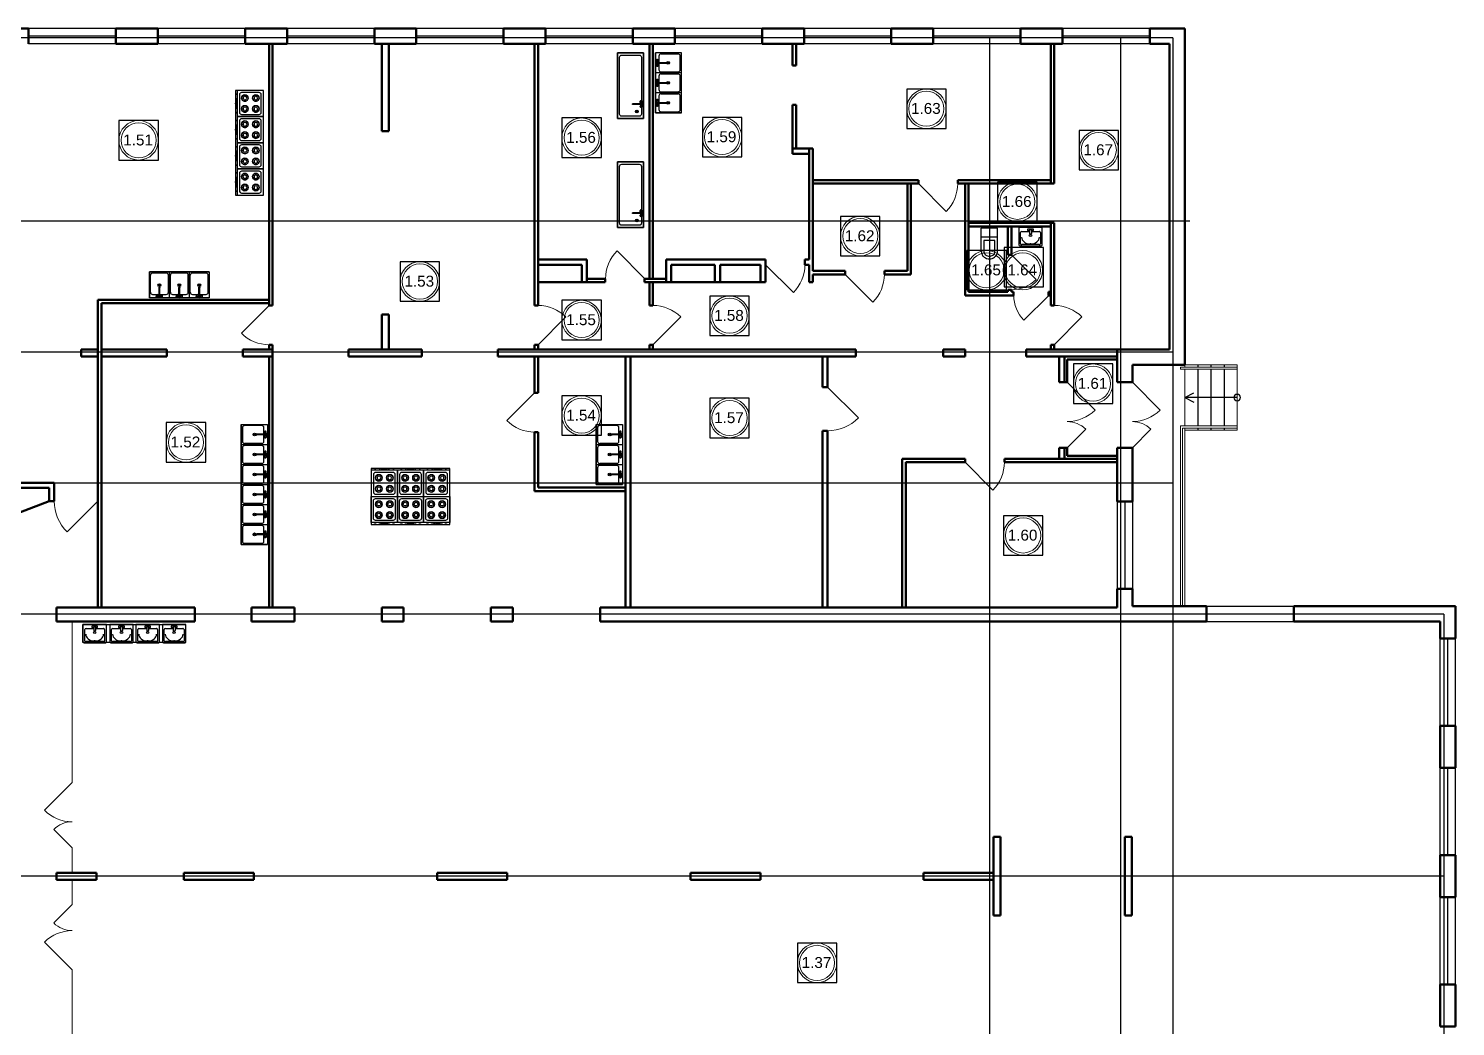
# Model space of a CAD drawing. Header units: metres. Extents: x 0 to 126, y 0 to 58.
# Drawn here: x 64.43 to 97.11, y 31.36 to 54.21 of the extents above; entities that cross this region are included whole.
import ezdxf
from ezdxf.enums import TextEntityAlignment as Align

# ---------------------------------------------------------------- set-up
doc = ezdxf.new("R2010")
doc.units = ezdxf.units.M
doc.linetypes.add('ACAD_ISO04W100', pattern=[30, 24, -3, 0, -3])
for name, color, linetype in [('SANTEH', 7, 'Continuous'), ('YOLO_TABLE', 1, 'Continuous'), ('Окна', 127, 'Continuous'), ('Оси', 30, 'Continuous'), ('размеры оси', 163, 'Continuous'), ('Сантехника', 7, 'Continuous')]:
    doc.layers.add(name, color=color, linetype=linetype)
doc.layers.add('Двери', color=250, linetype='Continuous', lineweight=5)
doc.layers.add('Стены', color=7, linetype='Continuous', lineweight=50)
doc.styles.add('Style-Arial', font='arial.ttf')

# ---------------------------------------------------------------- blocks, each defined once
blk = doc.blocks.new('Rac7')
at = {"color": 0}
for p, q in [((-39501, -24232), (-39501, -23830)), ((-39474, -23808), (-38988, -23808)), ((-39032, -23838), (-39430, -23838)), ((-39221, -23855), (-39241, -23855)), ((-38961, -23830), (-38961, -24232)), ((-39457, -23859), (-39457, -24115)), ((-39430, -24136), (-39253, -24136)), ((-39297, -24164), (-39253, -24164)), ((-39297, -24194), (-39297, -24164)), ((-39253, -24186), (-39253, -24094)), ((-39209, -24186), (-39209, -24094)), ((-39209, -24136), (-39032, -24136)), ((-39209, -24164), (-39165, -24164)), ((-39165, -24164), (-39165, -24194)), ((-39005, -24115), (-39005, -23859)), ((-39005, -23859), (-39005, -23859)), ((-38961, -24232), (-39501, -24232)), ((-39165, -24194), (-39297, -24194)), ((-39253, -24186), (-39209, -24186))]:
    blk.add_line(p, q, dxfattribs=at)
at = {"color": 0, "extrusion": (0, 0, -1)}
for centre, major_axis, start_param, end_param in [((-39474, -23830), (-27, 0), 0, 1.570796), ((-39430, -23859), (-27, 0), 0, 1.570796), ((-39241, -24007), (-194, 0), 0, 1.570796), ((-39221, -24007), (-194, 0), 1.570796, 3.141593), ((-39032, -23859), (-27, 0), 1.570796, 3.141593), ((-38988, -23830), (-27, 0), 1.570796, 3.141593), ((-39430, -24115), (-27, 0), -1.570796, 0), ((-39231, -24104), (-25.3, 0), 0.552816, 2.588777), ((-39032, -24115), (-27, 0), -3.141593, -1.570796)]:
    blk.add_ellipse(centre, major_axis=major_axis, ratio=0.785714, start_param=start_param, end_param=end_param, dxfattribs=at)
blk.add_ellipse((-39231, -24048), major_axis=(-27.9, 0), ratio=0.785714, dxfattribs=at)
blk = doc.blocks.new('WC With Cistern_103')
at = {"layer": 'SANTEH', "linetype": 'Continuous'}
for p, q in [((0, 170), (0, 700)), ((370, 700), (0, 700)), ((370, 170), (370, 700)), ((370, 500), (0, 500)), ((60, 425), (60, 170)), ((310, 425), (60, 425)), ((310, 170), (310, 425))]:
    blk.add_line(p, q, dxfattribs=at)
for points in [[(0, 170), (1, 151), (4, 133), (10, 115), (17, 97), (27, 81), (38, 66), (51, 52), (65, 40)], [(60, 170), (61, 158), (63, 146), (66, 135), (71, 124), (77, 114), (84, 104), (92, 96), (101, 88)], [(65, 40), (92, 23), (122, 10), (153, 3), (185, 0), (217, 3), (248, 10), (278, 23), (305, 40)], [(101, 88), (120, 76), (141, 67), (163, 62), (185, 60), (207, 62), (229, 67), (250, 76), (269, 88)], [(269, 88), (278, 96), (286, 104), (293, 114), (299, 124), (304, 135), (307, 146), (309, 158), (310, 170)], [(305, 40), (319, 52), (332, 66), (343, 81), (353, 97), (360, 115), (366, 133), (369, 151), (370, 170)]]:
    blk.add_lwpolyline(points, dxfattribs=at)
blk = doc.blocks.new('*U20')
at = {"layer": 'размеры оси', "color": 7}
for p, q in [((228, 300), (-229, 300)), ((-229, 300), (-229, -300)), ((-206, -170), (-206, 220)), ((156, 270), (-156, 270)), ((0, -39), (0, 24)), ((206, -170), (206, 220)), ((228, 300), (228, -300)), ((228, -300), (-229, -300)), ((-156, -220), (-8, -220)), ((-74, -251), (-75, -257)), ((-75, -257), (-74, -261)), ((-73, -245), (-74, -251)), ((-74, -261), (-74, -264)), ((-74, -264), (-72, -266)), ((-71, -270), (-74, -264)), ((-71, -239), (-73, -245)), ((-72, -266), (-70, -265)), ((-69, -234), (-71, -239)), ((-71, -270), (-69, -272)), ((-70, -265), (-67, -263)), ((-66, -230), (-69, -234)), ((-69, -272), (-66, -271)), ((-29, -272), (-69, -272)), ((-67, -263), (-65, -259)), ((-64, -228), (-66, -230)), ((-66, -271), (-63, -268)), ((-65, -259), (-63, -254)), ((-58, -224), (-64, -228)), ((-62, -227), (-64, -228)), ((-63, -254), (-61, -248)), ((-63, -268), (-60, -264)), ((-60, -229), (-62, -227)), ((-61, -248), (-60, -242)), ((-59, -232), (-60, -229)), ((-60, -242), (-59, -236)), ((-60, -264), (-57, -257)), ((-56, -224), (-58, -224)), ((-57, -257), (-55, -250)), ((-54, -225), (-56, -224)), ((-22, -243), (-56, -224)), ((-55, -250), (-53, -242)), ((-53, -229), (-54, -225)), ((-52, -235), (-53, -229)), ((-53, -242), (-52, -235)), ((-29, -272), (-28, -272)), ((-28, -272), (-26, -270)), ((-27, -271), (-26, -273)), ((-26, -270), (-24, -267)), ((-18, -272), (-26, -270)), ((-26, -273), (-22, -281)), ((-24, -267), (-22, -263)), ((23, -8), (-23, -8)), ((-20, -244), (-22, -243)), ((-22, -263), (-21, -259)), ((-22, -281), (-16, -287)), ((-21, -259), (-20, -254)), ((-16, -242), (-20, -246)), ((-20, -247), (-20, -244)), ((-12, -249), (-20, -247)), ((-20, -250), (-20, -247)), ((-20, -254), (-20, -250)), ((-8, -238), (-16, -242)), ((-16, -287), (-8, -291)), ((-12, -256), (-15, -265)), ((-15, -265), (-12, -273)), ((-8, -253), (-12, -256)), ((-12, -273), (-4, -279)), ((-10, -64), (-8, -59)), ((-8, -70), (-10, -64)), ((-8, -260), (-10, -265)), ((-10, -265), (-8, -270)), ((-8, -59), (-7, -54)), ((-8, -59), (-3, -55)), ((-8, -64), (-7, -60)), ((-8, -265), (-8, -64)), ((-8, -238), (-8, -238)), ((-8, -265), (-7, -270)), ((-8, -270), (-3, -274)), ((-8, -291), (0, -293)), ((-7, -54), (-2, -51)), ((-7, -60), (-2, -57)), ((-7, -270), (-2, -273)), ((-4, -279), (5, -279)), ((-3, -55), (4, -55)), ((-3, -274), (3, -274)), ((-2, -51), (3, -51)), ((-2, -57), (3, -57)), ((-2, -273), (3, -273)), ((0, -293), (9, -291)), ((3, -51), (7, -54)), ((3, -57), (7, -60)), ((3, -274), (8, -270)), ((3, -273), (7, -270)), ((4, -55), (9, -59)), ((5, -279), (12, -273)), ((9, -59), (7, -54)), ((7, -60), (9, -64)), ((7, -270), (9, -265)), ((8, -270), (10, -265)), ((9, -59), (11, -64)), ((9, -265), (9, -64)), ((11, -64), (9, -70)), ((9, -220), (156, -220)), ((17, -242), (9, -238)), ((9, -238), (9, -238)), ((12, -256), (9, -253)), ((10, -265), (9, -260)), ((9, -291), (17, -287)), ((15, -265), (12, -256)), ((12, -273), (15, -265)), ((13, -249), (20, -247)), ((21, -246), (17, -242)), ((17, -287), (23, -281)), ((19, -272), (26, -270)), ((21, -244), (20, -247)), ((20, -247), (20, -250)), ((20, -250), (21, -254)), ((22, -243), (21, -244)), ((21, -254), (22, -259)), ((22, -243), (56, -224)), ((22, -259), (23, -263)), ((23, -263), (25, -267)), ((23, -281), (27, -273)), ((25, -267), (27, -270)), ((27, -270), (28, -272)), ((27, -273), (27, -271)), ((28, -272), (30, -272)), ((30, -272), (69, -272)), ((54, -225), (53, -229)), ((53, -229), (53, -235)), ((53, -235), (54, -242)), ((56, -224), (54, -225)), ((54, -242), (55, -250)), ((55, -250), (58, -257)), ((59, -224), (56, -224)), ((58, -257), (61, -264)), ((59, -224), (64, -228)), ((60, -232), (59, -236)), ((59, -236), (60, -242)), ((61, -229), (60, -232)), ((60, -242), (61, -248)), ((62, -227), (61, -229)), ((61, -248), (63, -254)), ((61, -264), (64, -268)), ((64, -228), (62, -227)), ((63, -254), (66, -259)), ((67, -230), (64, -228)), ((64, -268), (67, -271)), ((66, -259), (68, -263)), ((69, -234), (67, -230)), ((67, -271), (69, -272)), ((68, -263), (70, -265)), ((71, -239), (69, -234)), ((69, -272), (71, -270)), ((70, -265), (73, -266)), ((73, -245), (71, -239)), ((71, -270), (74, -264)), ((75, -251), (73, -245)), ((73, -266), (74, -264)), ((74, -264), (75, -261)), ((75, -257), (75, -251)), ((75, -261), (75, -257))]:
    blk.add_line(p, q, dxfattribs=at)
for radius in [31.7, 22.6]:
    blk.add_circle((0, -8), radius, dxfattribs=at)
for centre, radius, start, end in [((-156, 220), 50, 90, 180), ((156, 220), 50, 360, 90), ((-156, -170), 50, 180, 270), ((-86, -234), 27.2, 355.1439, 4.8561), ((156, -170), 50, 270, 360)]:
    blk.add_arc(centre, radius, start, end, dxfattribs=at)
blk = doc.blocks.new('*U21')
at = {"layer": 'размеры оси', "color": 7}
for p, q in [((45, -419), (47, -415)), ((45, -425), (45, -419)), ((47, -429), (45, -425)), ((52, -413), (47, -415)), ((52, -430), (47, -429)), ((48, -419), (52, -413)), ((48, -425), (48, -419)), ((52, -430), (48, -425)), ((50, -419), (53, -415)), ((50, -425), (50, -419)), ((53, -429), (50, -425)), ((52, -413), (58, -411)), ((58, -432), (52, -430)), ((53, -415), (58, -413)), ((58, -430), (53, -429)), ((58, -411), (63, -413)), ((258, -413), (58, -413)), ((258, -430), (58, -430)), ((63, -430), (58, -432)), ((124, -590), (169, -590)), ((146, -558), (146, -622)), ((217, -363), (221, -358)), ((217, -363), (217, -366)), ((217, -366), (219, -368)), ((236, -400), (217, -366)), ((236, -444), (217, -478)), ((219, -476), (217, -478)), ((217, -478), (217, -481)), ((217, -481), (221, -486)), ((219, -368), (223, -369)), ((223, -475), (219, -476)), ((221, -358), (220, -360)), ((220, -360), (222, -362)), ((222, -482), (220, -484)), ((220, -484), (221, -486)), ((223, -356), (221, -358)), ((221, -486), (223, -488)), ((222, -362), (225, -363)), ((225, -481), (222, -482)), ((227, -353), (223, -356)), ((223, -369), (228, -369)), ((228, -475), (223, -475)), ((223, -488), (227, -491)), ((225, -363), (230, -363)), ((232, -351), (227, -353)), ((227, -491), (232, -493)), ((228, -369), (235, -369)), ((235, -475), (228, -475)), ((230, -363), (235, -362)), ((235, -482), (230, -481)), ((235, -405), (231, -413)), ((231, -413), (231, -413)), ((231, -430), (231, -431)), ((231, -431), (235, -438)), ((238, -349), (232, -351)), ((232, -493), (238, -495)), ((235, -362), (241, -361)), ((235, -369), (243, -367)), ((239, -402), (235, -405)), ((235, -438), (239, -442)), ((243, -477), (235, -475)), ((241, -483), (235, -482)), ((236, -400), (237, -401)), ((237, -443), (236, -444)), ((237, -401), (240, -402)), ((240, -442), (237, -443)), ((244, -348), (238, -349)), ((238, -495), (244, -496)), ((242, -409), (240, -402)), ((240, -402), (243, -402)), ((242, -434), (240, -442)), ((243, -442), (240, -442)), ((241, -361), (247, -359)), ((247, -485), (241, -483)), ((243, -367), (250, -365)), ((243, -402), (247, -402)), ((247, -442), (243, -442)), ((250, -479), (243, -477)), ((250, -347), (244, -348)), ((244, -496), (250, -497)), ((249, -410), (246, -413)), ((246, -430), (249, -434)), ((247, -359), (252, -357)), ((247, -402), (252, -401)), ((252, -443), (247, -442)), ((252, -487), (247, -485)), ((258, -407), (249, -410)), ((249, -434), (258, -437)), ((254, -347), (250, -347)), ((250, -365), (257, -362)), ((257, -482), (250, -479)), ((250, -497), (254, -497)), ((252, -357), (256, -354)), ((252, -401), (256, -399)), ((256, -445), (252, -443)), ((256, -490), (252, -487)), ((258, -412), (253, -413)), ((253, -430), (258, -432)), ((258, -348), (254, -347)), ((254, -497), (258, -496)), ((256, -354), (259, -352)), ((256, -399), (260, -398)), ((260, -446), (256, -445)), ((259, -492), (256, -490)), ((257, -362), (262, -359)), ((262, -485), (257, -482)), ((259, -350), (258, -348)), ((263, -351), (258, -348)), ((267, -410), (258, -407)), ((264, -414), (258, -412)), ((263, -415), (258, -413)), ((258, -430), (263, -429)), ((258, -432), (264, -430)), ((258, -437), (267, -434)), ((263, -493), (258, -496)), ((258, -496), (259, -494)), ((259, -352), (259, -350)), ((259, -494), (259, -492)), ((260, -398), (263, -396)), ((263, -448), (260, -446)), ((262, -359), (265, -356)), ((265, -488), (262, -485)), ((265, -353), (263, -351)), ((263, -396), (265, -394)), ((265, -403), (263, -396)), ((266, -419), (263, -415)), ((263, -429), (266, -425)), ((265, -441), (263, -448)), ((265, -450), (263, -448)), ((263, -493), (265, -491)), ((266, -395), (264, -395)), ((267, -419), (264, -414)), ((264, -430), (267, -425)), ((264, -449), (266, -449)), ((265, -356), (265, -353)), ((265, -392), (265, -353)), ((265, -394), (265, -392)), ((265, -452), (265, -450)), ((265, -452), (265, -491)), ((265, -491), (265, -488)), ((274, -399), (266, -395)), ((266, -425), (266, -419)), ((266, -449), (274, -445)), ((272, -417), (267, -410)), ((267, -425), (267, -419)), ((267, -434), (272, -427)), ((272, -427), (272, -417)), ((280, -405), (274, -399)), ((274, -445), (280, -438)), ((284, -413), (280, -405)), ((280, -438), (284, -431)), ((286, -422), (284, -413)), ((284, -431), (286, -422))]:
    blk.add_line(p, q, dxfattribs=at)
at = {"layer": 'размеры оси', "color": 7, "flags": 128}
for points in [[(-200, 700), (200, 700)], [(-250, -650), (-250, 650)], [(250, 650), (250, -650)], [(200, -700), (-200, -700)]]:
    blk.add_lwpolyline(points, dxfattribs=at)
at = {"layer": 'размеры оси', "color": 7}
for radius in [31.7, 22.6]:
    blk.add_circle((146, -590), radius, dxfattribs=at)
at = {"layer": 'размеры оси', "color": 7, "extrusion": (0, 0, -1)}
for centre, start, end in [((200, 650), 0, 90), ((-200, 650), 90, 180), ((200, -650), 270, 0), ((-200, -650), 180, 270)]:
    blk.add_arc(centre, 50, start, end, dxfattribs=at)
at = {"layer": 'размеры оси', "color": 7}
blk.add_arc((227, -508), 27.2, 85.1439, 94.8561, dxfattribs=at)
blk.add_3dface([(300, 750), (300, -750), (-300, -750), (-300, 750)], dxfattribs=at)
blk = doc.blocks.new('*U23')
at = {"layer": 'размеры оси', "color": 7}
for p, q in [((-300, 320), (-300, -280)), ((300, 320), (-300, 320)), ((-250, 220), (-250, -180)), ((200, 270), (-200, 270)), ((250, -180), (250, 220)), ((300, -280), (300, 320)), ((-300, -280), (300, -280)), ((-226, -280), (-226, -292)), ((-226, -292), (-195, -292)), ((-222, -292), (-222, -280)), ((-210, -292), (-210, -280)), ((-200, -230), (200, -230)), ((-199, -292), (-199, -280)), ((-195, -292), (-195, -280)), ((-121, -280), (-121, -292)), ((-121, -292), (-89, -292)), ((-116, -292), (-116, -280)), ((-105, -292), (-105, -280)), ((-94, -292), (-94, -280)), ((-89, -292), (-89, -280)), ((-77, -291), (-80, -280)), ((-60, -306), (-77, -291)), ((-63, -287), (-66, -280)), ((-47, -299), (-63, -287)), ((-33, -316), (-60, -306)), ((-25, -306), (-47, -299)), ((0, -320), (-33, -316)), ((0, -309), (-25, -306)), ((-16, -280), (-16, -292)), ((-16, -292), (16, -292)), ((-11, -292), (-11, -280)), ((0, -292), (0, -280)), ((25, -306), (0, -309)), ((33, -316), (0, -320)), ((11, -292), (11, -280)), ((16, -292), (16, -280)), ((47, -299), (25, -306)), ((60, -306), (33, -316)), ((63, -287), (47, -299)), ((77, -291), (60, -306)), ((66, -280), (63, -287)), ((77, -291), (80, -280)), ((89, -280), (89, -292)), ((89, -292), (121, -292)), ((94, -292), (94, -280)), ((105, -292), (105, -280)), ((116, -292), (116, -280)), ((121, -292), (121, -280)), ((195, -280), (195, -292)), ((195, -292), (226, -292)), ((199, -292), (199, -280)), ((211, -292), (211, -280)), ((222, -292), (222, -280)), ((226, -292), (226, -280))]:
    blk.add_line(p, q, dxfattribs=at)
for centre in [(-125, 145), (125, 145), (-125, -105), (125, -105)]:
    blk.add_circle(centre, 75, dxfattribs=at)
for centre, radius, start, end in [((-200, 220), 50, 90, 180), ((-125, 145), 73.8, 90, 270), ((-125, 145), 41.3, 90, 270), ((-125, 145), 73.8, 270, 90), ((-125, 145), 41.3, 270, 90), ((125, 145), 73.8, 90, 270), ((125, 145), 41.3, 90, 270), ((125, 145), 73.8, 270, 90), ((125, 145), 41.3, 270, 90), ((200, 220), 50, 0, 90), ((-200, -180), 50, 180, 270), ((-125, -105), 73.8, 90, 270), ((-125, -105), 41.3, 90, 270), ((-125, -105), 73.8, 270, 90), ((-125, -105), 41.3, 270, 90), ((125, -105), 73.8, 90, 270), ((125, -105), 41.3, 90, 270), ((125, -105), 73.8, 270, 90), ((125, -105), 41.3, 270, 90), ((200, -180), 50, 270, 0)]:
    blk.add_arc(centre, radius, start, end, dxfattribs=at)

msp = doc.modelspace()

# ---------------------------------------------------------------- linework, layer by layer
for p, q in [((91.210688, 46.510412), (91.210688, 46.460412)), ((91.210688, 46.410412), (91.210688, 45.110412)), ((91.510688, 46.510412), (91.510688, 46.460412)), ((91.510688, 46.410412), (91.510688, 45.110412)), ((91.810688, 46.510412), (91.810688, 46.460412)), ((91.810688, 46.410412), (91.810688, 45.110412)), ((90.910688, 45.760412), (91.120706, 45.866491)), ((92.110688, 45.760412), (90.910688, 45.760412)), ((90.910688, 45.760412), (91.120706, 45.654333)), ((91.210688, 45.060412), (91.210688, 45.010412)), ((91.510688, 45.060412), (91.510688, 45.010412)), ((91.810688, 45.060412), (91.810688, 45.010412)), ((90.910688, 40.980412), (91.810688, 40.980412))]:
    msp.add_line(p, q)
at = {"color": 7, "linetype": 'Continuous', "lineweight": 13}
for centre, radius in [((84.994377, 52.373506), 0.452013), ((84.994377, 52.373506), 0.402013), ((66.952397, 51.651157), 0.452013), ((66.952397, 51.651157), 0.402013), ((77.09761, 51.710577), 0.452013), ((77.09761, 51.710577), 0.402013), ((80.314461, 51.725309), 0.452013), ((80.314461, 51.725309), 0.402013), ((88.942079, 51.426865), 0.452013), ((88.942079, 51.426865), 0.402013), ((87.076801, 50.243533), 0.452013), ((87.076801, 50.243533), 0.402013), ((83.47847, 49.457783), 0.452013), ((83.47847, 49.457783), 0.402013), ((86.373912, 48.676235), 0.452013), ((86.373912, 48.676235), 0.402013), ((87.202036, 48.676235), 0.452013), ((87.202036, 48.676235), 0.402013), ((73.392646, 48.418278), 0.452013), ((73.392646, 48.418278), 0.402013), ((80.484956, 47.634152), 0.452013), ((77.09761, 47.535832), 0.452013), ((77.09761, 47.535832), 0.402013), ((80.484956, 47.634152), 0.402013), ((88.811839, 46.078064), 0.452013), ((88.811839, 46.078064), 0.402013), ((77.09761, 45.348274), 0.452013), ((77.09761, 45.348274), 0.402013), ((80.484956, 45.293168), 0.452013), ((80.484956, 45.293168), 0.402013), ((68.037032, 44.735379), 0.452013), ((68.037032, 44.735379), 0.402013), ((87.209737, 42.6031), 0.452013), ((87.209737, 42.6031), 0.402013), ((82.490219, 32.816425), 0.452013), ((82.490219, 32.816425), 0.402013)]:
    msp.add_circle(centre, radius, dxfattribs=at)
at = {"extrusion": (0, 0, -1)}
msp.add_circle((-92.110688, 45.760412), 0.07364, dxfattribs=at)
at = {"layer": 'YOLO_TABLE'}
for points in [[(77.916562, 52.152651), (78.516562, 52.152651), (78.516562, 53.652651), (77.916562, 53.652651)], [(78.787375, 52.281735), (79.387375, 52.281735), (79.387375, 53.652709), (78.787375, 53.652709)], [(69.81056, 52.794576), (69.172841, 52.794576), (69.172841, 50.394576), (69.81056, 50.394576)], [(84.542363, 51.921493), (85.44639, 51.921493), (85.44639, 52.82552), (84.542363, 52.82552)], [(66.500383, 51.199143), (67.40441, 51.199143), (67.40441, 52.10317), (66.500383, 52.10317)], [(76.645596, 51.258564), (77.549623, 51.258564), (77.549623, 52.162591), (76.645596, 52.162591)], [(79.862448, 51.273295), (80.766475, 51.273295), (80.766475, 52.177322), (79.862448, 52.177322)], [(88.490066, 50.974852), (89.394093, 50.974852), (89.394093, 51.878879), (88.490066, 51.878879)], [(77.916562, 49.654901), (78.516562, 49.654901), (78.516562, 51.154901), (77.916562, 51.154901)], [(86.624788, 49.79152), (87.528815, 49.79152), (87.528815, 50.695547), (86.624788, 50.695547)], [(83.026457, 49.005769), (83.930484, 49.005769), (83.930484, 49.909796), (83.026457, 49.909796)], [(85.921898, 48.224222), (86.825925, 48.224222), (86.825925, 49.128249), (85.921898, 49.128249)], [(86.771517, 48.295556), (87.675544, 48.295556), (87.675544, 49.199583), (86.771517, 49.199583)], [(72.940632, 47.966265), (73.844659, 47.966265), (73.844659, 48.870292), (72.940632, 48.870292)], [(67.198669, 48.640915), (68.569642, 48.640915), (68.569642, 48.040915), (67.198669, 48.040915)], [(80.032942, 47.182138), (80.936969, 47.182138), (80.936969, 48.086165), (80.032942, 48.086165)], [(76.645596, 47.083819), (77.549623, 47.083819), (77.549623, 47.987846), (76.645596, 47.987846)], [(88.359825, 45.62605), (89.263852, 45.62605), (89.263852, 46.530077), (88.359825, 46.530077)], [(76.645596, 44.89626), (77.549623, 44.89626), (77.549623, 45.800287), (76.645596, 45.800287)], [(80.032942, 44.841155), (80.936969, 44.841155), (80.936969, 45.745182), (80.032942, 45.745182)], [(67.585019, 44.283366), (68.489046, 44.283366), (68.489046, 45.187393), (67.585019, 45.187393)], [(69.300453, 45.141734), (69.900453, 45.141734), (69.900453, 42.399787), (69.300453, 42.399787)], [(77.432904, 45.141734), (78.032904, 45.141734), (78.032904, 43.770761), (77.432904, 43.770761)], [(72.278958, 42.855599), (74.078958, 42.854874), (74.078958, 44.135437), (72.278958, 44.136162)], [(86.757724, 42.151087), (87.66175, 42.151087), (87.66175, 43.055113), (86.757724, 43.055113)], [(65.676384, 40.566894), (68.025865, 40.566894), (68.025865, 40.148555), (65.676384, 40.148555)], [(82.038206, 32.364411), (82.942232, 32.364411), (82.942232, 33.268438), (82.038206, 33.268438)]]:
    msp.add_lwpolyline(points, close=True, dxfattribs=at)
at = {"layer": 'Двери'}
for p, q in [((84.810688, 50.660412), (85.447084, 50.024016)), ((78.544299, 48.480412), (77.907903, 49.116808)), ((86.940688, 49.030412), (87.506373, 48.464727)), ((81.310688, 48.800412), (81.947084, 48.164016)), ((83.130688, 48.580412), (83.767084, 47.944016)), ((87.794299, 48.100412), (87.228614, 47.534727)), ((69.940688, 47.870412), (69.304292, 47.234016)), ((76.100688, 46.970412), (76.737084, 47.606808)), ((78.730688, 46.970412), (79.367084, 47.606808)), ((87.920688, 46.970412), (88.557084, 47.606808)), ((88.220688, 46.110412), (88.857084, 45.474016)), ((89.710688, 46.110412), (90.347084, 45.474016)), ((76.020688, 45.870412), (75.384292, 45.234016)), ((82.730688, 46.000412), (83.437794, 45.293305)), ((88.220688, 44.610412), (88.644952, 45.034676)), ((89.710688, 44.610412), (90.134952, 45.034676)), ((85.880688, 44.280412), (86.517084, 43.644016)), ((85.880688, 44.280412), (86.517084, 43.644016)), ((66.020688, 43.39042), (65.313581, 42.683313)), ((65.430688, 36.946902), (65.430688, 40.630412)), ((65.430688, 36.946902), (64.794292, 36.310506)), ((65.430688, 35.446902), (65.006424, 35.871166)), ((65.430688, 34.880412), (65.430688, 35.446902)), ((65.430688, 34.153922), (65.430688, 34.720412)), ((65.430688, 34.153922), (65.006424, 33.729658)), ((65.430688, 32.653922), (64.794292, 33.290318)), ((65.430688, 28.970412), (65.430688, 32.653922))]:
    msp.add_line(p, q, dxfattribs=at)
for centre, radius, start, end in [((84.810688, 50.660412), 0.9, 315, 0), ((78.544299, 48.480412), 0.9, 135, 180), ((81.310688, 48.800412), 0.9, 315, 0), ((83.130688, 48.580412), 0.9, 315, 0), ((86.940688, 49.030412), 0.8, 270, 315), ((87.794299, 48.100412), 0.8, 180, 225), ((76.100688, 46.970412), 0.9, 45, 90), ((78.730688, 46.970412), 0.9, 45, 90), ((87.920688, 46.970412), 0.9, 45, 90), ((69.940688, 47.870412), 0.9, 225, 270), ((88.220688, 46.110412), 0.9, 270, 315), ((89.710688, 46.110412), 0.9, 270, 315), ((76.020688, 45.870412), 0.9, 225, 270), ((82.730688, 46.000412), 1, 270, 315), ((88.220688, 44.610412), 0.6, 45, 90), ((89.710688, 44.610412), 0.6, 45, 90), ((85.880688, 44.280412), 0.9, 315, 0), ((85.880688, 44.280412), 0.9, 315, 0), ((66.020688, 43.39042), 1, 180, 225), ((65.430688, 36.946902), 0.9, 225, 270), ((65.430688, 35.446902), 0.6, 90, 135), ((65.430688, 34.153922), 0.6, 225, 270), ((65.430688, 32.653922), 0.9, 90, 135)]:
    msp.add_arc(centre, radius, start, end, dxfattribs=at)
at = {"layer": 'Окна'}
for p, q in [((66.430688, 54.210412), (64.430688, 54.210412)), ((66.430688, 54.035412), (64.430688, 54.035412)), ((69.390688, 54.210412), (67.390688, 54.210412)), ((69.390688, 54.035412), (67.390688, 54.035412)), ((72.350688, 54.210412), (70.350688, 54.210412)), ((72.350688, 54.035412), (70.350688, 54.035412)), ((75.310688, 54.210412), (73.310688, 54.210412)), ((75.310688, 54.035412), (73.310688, 54.035412)), ((78.270688, 54.210412), (76.270688, 54.210412)), ((78.270688, 54.035412), (76.270688, 54.035412)), ((81.230688, 54.210412), (79.230688, 54.210412)), ((81.230688, 54.035412), (79.230688, 54.035412)), ((84.190688, 54.210412), (82.190688, 54.210412)), ((84.190688, 54.035412), (82.190688, 54.035412)), ((87.150688, 54.210412), (85.150688, 54.210412)), ((87.150688, 54.035412), (85.150688, 54.035412)), ((90.110688, 54.210412), (88.110688, 54.210412)), ((90.110688, 54.035412), (88.110688, 54.035412)), ((66.430688, 53.860412), (64.430688, 53.860412)), ((69.390688, 53.860412), (67.390688, 53.860412)), ((72.350688, 53.860412), (70.350688, 53.860412)), ((75.310688, 53.860412), (73.310688, 53.860412)), ((78.270688, 53.860412), (76.270688, 53.860412)), ((81.230688, 53.860412), (79.230688, 53.860412)), ((84.190688, 53.860412), (82.190688, 53.860412)), ((87.150688, 53.860412), (85.150688, 53.860412)), ((90.110688, 53.860412), (88.110688, 53.860412)), ((89.360688, 44.110412), (89.360688, 44.610412)), ((89.710688, 44.110412), (89.710688, 44.610412)), ((89.360688, 43.380412), (89.360688, 41.380412)), ((89.535688, 43.380412), (89.535688, 41.380412)), ((89.710688, 43.380412), (89.710688, 41.380412)), ((91.410688, 40.980412), (93.410688, 40.980412)), ((91.410688, 40.805412), (93.410688, 40.805412)), ((91.410688, 40.630412), (93.410688, 40.630412)), ((96.760688, 38.240412), (96.760688, 40.240412)), ((96.935688, 38.240412), (96.935688, 40.240412)), ((97.110688, 38.240412), (97.110688, 40.240412)), ((96.760688, 35.280412), (96.760688, 37.280412)), ((96.935688, 35.280412), (96.935688, 37.280412)), ((97.110688, 35.280412), (97.110688, 37.280412)), ((96.760688, 32.320412), (96.760688, 34.320412)), ((96.935688, 32.320412), (96.935688, 34.320412)), ((97.110688, 32.320412), (97.110688, 34.320412))]:
    msp.add_line(p, q, dxfattribs=at)
at = {"layer": 'Оси', "linetype": 'ACAD_ISO04W100', "ltscale": 40}
for p, q in [((90.640688, 54.000412), (6.290991, 54.000412)), ((86.440688, 54.000412), (86.440688, 9.979035)), ((89.440688, 54.000412), (89.440688, 9.979035)), ((90.640688, 54.000412), (90.640688, 9.979035)), ((91.026587, 49.800412), (6.290991, 49.800412)), ((90.640688, 46.800412), (6.290991, 46.800412)), ((90.640688, 43.800412), (6.290991, 43.800412)), ((96.840688, 40.800412), (6.290991, 40.800412)), ((96.840688, 40.800412), (96.840688, 9.979035)), ((96.840688, 34.800412), (6.290991, 34.800412))]:
    msp.add_line(p, q, dxfattribs=at)
at = {"layer": 'размеры оси', "color": 7, "lineweight": 13}
for p, q in [((90.810688, 46.460412), (92.110688, 46.460412)), ((90.810688, 46.410412), (90.810688, 46.460412)), ((90.810688, 46.410412), (92.110688, 46.410412)), ((90.910688, 46.510412), (92.110688, 46.510412)), ((90.910688, 46.510412), (90.910688, 46.460412)), ((90.910688, 46.410412), (90.910688, 45.110412)), ((92.110688, 46.510412), (92.110688, 45.010412)), ((90.810688, 45.110412), (92.110688, 45.110412)), ((90.810688, 45.110412), (90.810688, 40.980412)), ((90.860688, 45.060412), (92.110688, 45.060412)), ((90.860688, 45.060412), (90.860688, 40.980412)), ((90.910688, 45.060412), (90.910688, 40.980412)), ((90.910688, 45.010412), (92.110688, 45.010412))]:
    msp.add_line(p, q, dxfattribs=at)
at = {"layer": 'Стены'}
for p, q in [((64.430688, 54.210412), (63.400688, 54.210412)), ((64.430688, 53.860412), (64.430688, 54.210412)), ((67.390688, 54.210412), (66.430688, 54.210412)), ((66.430688, 53.860412), (66.430688, 54.210412)), ((67.390688, 53.860412), (67.390688, 54.210412)), ((70.350688, 54.210412), (69.390688, 54.210412)), ((69.390688, 53.860412), (69.390688, 54.210412)), ((70.350688, 53.860412), (70.350688, 54.210412)), ((73.310688, 54.210412), (72.350688, 54.210412)), ((72.350688, 53.860412), (72.350688, 54.210412)), ((73.310688, 53.860412), (73.310688, 54.210412)), ((76.270688, 54.210412), (75.310688, 54.210412)), ((75.310688, 53.860412), (75.310688, 54.210412)), ((76.270688, 53.860412), (76.270688, 54.210412)), ((79.230688, 54.210412), (78.270688, 54.210412)), ((78.270688, 53.860412), (78.270688, 54.210412)), ((79.230688, 53.860412), (79.230688, 54.210412)), ((82.190688, 54.210412), (81.230688, 54.210412)), ((81.230688, 53.860412), (81.230688, 54.210412)), ((82.190688, 53.860412), (82.190688, 54.210412)), ((85.150688, 54.210412), (84.190688, 54.210412)), ((84.190688, 53.860412), (84.190688, 54.210412)), ((85.150688, 53.860412), (85.150688, 54.210412)), ((88.110688, 54.210412), (87.150688, 54.210412)), ((87.150688, 53.860412), (87.150688, 54.210412)), ((88.110688, 53.860412), (88.110688, 54.210412)), ((90.910688, 54.210412), (90.110688, 54.210412)), ((90.110688, 53.860412), (90.110688, 54.210412)), ((90.910688, 54.210412), (90.910688, 46.510412)), ((67.390688, 53.860412), (66.430688, 53.860412)), ((70.350688, 53.860412), (69.390688, 53.860412)), ((69.940688, 53.860412), (69.940688, 47.870412)), ((70.020688, 53.860412), (70.020688, 47.870412)), ((73.310688, 53.860412), (72.350688, 53.860412)), ((72.520688, 53.860412), (72.520688, 51.860412)), ((72.680688, 53.860412), (72.680688, 51.860412)), ((76.270688, 53.860412), (75.310688, 53.860412)), ((76.020688, 53.860412), (76.020688, 47.870412)), ((76.100688, 53.860412), (76.100688, 47.870412)), ((79.230688, 53.860412), (78.270688, 53.860412)), ((78.650688, 53.860412), (78.650688, 48.480412)), ((78.730688, 53.860412), (78.730688, 48.480412)), ((82.190688, 53.860412), (81.230688, 53.860412)), ((81.930688, 53.860412), (81.930688, 53.360412)), ((82.010688, 53.860412), (82.010688, 53.360412)), ((85.150688, 53.860412), (84.190688, 53.860412)), ((88.110688, 53.860412), (87.150688, 53.860412)), ((87.840688, 53.860412), (87.840688, 50.660412)), ((87.920688, 53.860412), (87.920688, 50.660412)), ((90.560688, 53.860412), (90.110688, 53.860412)), ((90.560688, 53.860412), (90.560688, 46.860412)), ((82.010688, 53.360412), (81.930688, 53.360412)), ((82.010688, 52.460412), (81.930688, 52.460412)), ((81.930688, 52.460412), (81.930688, 51.340412)), ((82.010688, 52.460412), (82.010688, 51.460412)), ((72.680688, 51.860412), (72.520688, 51.860412)), ((82.390688, 51.460412), (81.930688, 51.460412)), ((82.310688, 51.340412), (81.930688, 51.340412)), ((82.310688, 51.460412), (82.310688, 48.920412)), ((82.390688, 51.460412), (82.390688, 48.660412)), ((84.810688, 50.740412), (82.390688, 50.740412)), ((84.810688, 50.660412), (82.390688, 50.660412)), ((84.560688, 50.660412), (84.560688, 48.660412)), ((84.640688, 50.660412), (84.640688, 48.580412)), ((84.810688, 50.660412), (84.810688, 50.740412)), ((87.840688, 50.740412), (85.710688, 50.740412)), ((85.710688, 50.660412), (85.710688, 50.740412)), ((87.840688, 50.660412), (85.710688, 50.660412)), ((85.880688, 50.660412), (85.880688, 48.100412)), ((85.960688, 50.660412), (85.960688, 48.180412)), ((87.840688, 50.660412), (87.920688, 50.660412)), ((87.840688, 49.760412), (85.960688, 49.760412)), ((87.840688, 49.680412), (85.960688, 49.680412)), ((86.860688, 49.680412), (86.860688, 49.030412)), ((86.940688, 49.680412), (86.940688, 49.030412)), ((87.840688, 49.760412), (87.920688, 49.760412)), ((87.840688, 49.760412), (87.840688, 47.870412)), ((87.920688, 49.760412), (87.920688, 47.870412)), ((86.940688, 49.030412), (86.860688, 49.030412)), ((77.220688, 48.920412), (76.100688, 48.920412)), ((77.100688, 48.800412), (76.100688, 48.800412)), ((77.100688, 48.800412), (77.100688, 48.400412)), ((77.220688, 48.920412), (77.220688, 48.400412)), ((81.310688, 48.920412), (79.030688, 48.920412)), ((79.030688, 48.400412), (79.030688, 48.920412)), ((80.150688, 48.800412), (79.150688, 48.800412)), ((79.150688, 48.400412), (79.150688, 48.800412)), ((80.150688, 48.800412), (80.150688, 48.400412)), ((80.270688, 48.800412), (80.270688, 48.400412)), ((81.190688, 48.800412), (80.270688, 48.800412)), ((81.190688, 48.800412), (81.190688, 48.400412)), ((81.310688, 48.920412), (81.310688, 48.800412)), ((81.310688, 48.800412), (81.310688, 48.400412)), ((82.310688, 48.920412), (82.210688, 48.920412)), ((82.210688, 48.920412), (82.210688, 48.800412)), ((82.310688, 48.800412), (82.210688, 48.800412)), ((82.310688, 48.800412), (82.310688, 48.400412)), ((77.640688, 48.400412), (76.100688, 48.400412)), ((77.640688, 48.480412), (77.220688, 48.480412)), ((77.640688, 48.480412), (77.640688, 48.400412)), ((79.030688, 48.480412), (78.540688, 48.480412)), ((78.540688, 48.480412), (78.540688, 48.400412)), ((79.030688, 48.400412), (78.540688, 48.400412)), ((78.650688, 48.400412), (78.650688, 47.870412)), ((78.730688, 48.400412), (78.730688, 47.870412)), ((81.310688, 48.400412), (79.030688, 48.400412)), ((82.390688, 48.400412), (82.310688, 48.400412)), ((83.130688, 48.660412), (82.390688, 48.660412)), ((82.390688, 48.580412), (82.390688, 48.400412)), ((83.130688, 48.580412), (82.390688, 48.580412)), ((83.130688, 48.660412), (83.130688, 48.580412)), ((84.560688, 48.660412), (84.030688, 48.660412)), ((84.030688, 48.660412), (84.030688, 48.580412)), ((84.640688, 48.580412), (84.030688, 48.580412)), ((86.990688, 48.100412), (85.880688, 48.100412)), ((86.860688, 48.180412), (85.960688, 48.180412)), ((86.940688, 48.230412), (86.860688, 48.230412)), ((86.860688, 48.230412), (86.860688, 48.180412)), ((86.940688, 48.230412), (86.940688, 48.180412)), ((86.990688, 48.180412), (86.940688, 48.180412)), ((86.990688, 48.180412), (86.990688, 48.100412)), ((87.840688, 48.180412), (87.790688, 48.180412)), ((87.790688, 48.180412), (87.790688, 48.100412)), ((87.840688, 48.100412), (87.790688, 48.100412)), ((69.940688, 48.000412), (66.020688, 48.000412)), ((66.020688, 48.000412), (66.020688, 40.950412)), ((69.940688, 47.920412), (66.100688, 47.920412)), ((66.100688, 47.920412), (66.100688, 40.950412)), ((70.020688, 47.870412), (69.940688, 47.870412)), ((76.100688, 47.870412), (76.020688, 47.870412)), ((78.730688, 47.870412), (78.650688, 47.870412)), ((87.920688, 47.870412), (87.840688, 47.870412)), ((72.680688, 47.660412), (72.520688, 47.660412)), ((72.520688, 47.660412), (72.520688, 46.860412)), ((72.680688, 47.660412), (72.680688, 46.860412)), ((65.635688, 46.860412), (65.635688, 46.700412)), ((65.635688, 46.860412), (66.020688, 46.860412)), ((66.100688, 46.860412), (67.600688, 46.860412)), ((67.600688, 46.860412), (67.600688, 46.700412)), ((69.340688, 46.860412), (70.020688, 46.860412)), ((69.340688, 46.860412), (69.340688, 46.700412)), ((70.020688, 46.970412), (69.940688, 46.970412)), ((69.940688, 46.970412), (69.940688, 46.860412)), ((70.020688, 46.970412), (70.020688, 40.950412)), ((71.760688, 46.860412), (71.760688, 46.700412)), ((71.760688, 46.860412), (73.440688, 46.860412)), ((73.440688, 46.860412), (73.440688, 46.700412)), ((75.180688, 46.860412), (75.180688, 46.700412)), ((75.180688, 46.860412), (83.380688, 46.860412)), ((76.100688, 46.970412), (76.020688, 46.970412)), ((76.020688, 46.970412), (76.020688, 46.860412)), ((76.100688, 46.970412), (76.100688, 46.860412)), ((78.730688, 46.970412), (78.650688, 46.970412)), ((78.650688, 46.970412), (78.650688, 46.860412)), ((78.730688, 46.970412), (78.730688, 46.860412)), ((83.380688, 46.860412), (83.380688, 46.700412)), ((85.380688, 46.860412), (85.380688, 46.700412)), ((85.380688, 46.860412), (85.880688, 46.860412)), ((85.880688, 46.860412), (85.880688, 46.700412)), ((87.280688, 46.860412), (87.280688, 46.700412)), ((87.280688, 46.860412), (90.560688, 46.860412)), ((87.920688, 46.970412), (87.840688, 46.970412)), ((87.840688, 46.970412), (87.840688, 46.860412)), ((87.920688, 46.970412), (87.920688, 46.860412)), ((89.360688, 46.110412), (89.360688, 46.860412)), ((65.635688, 46.700412), (66.020688, 46.700412)), ((66.100688, 46.700412), (67.600688, 46.700412)), ((69.340688, 46.700412), (70.020688, 46.700412)), ((69.940688, 46.700412), (69.940688, 40.950412)), ((71.760688, 46.700412), (73.440688, 46.700412)), ((75.180688, 46.700412), (83.380688, 46.700412)), ((76.020688, 46.700412), (76.020688, 45.870412)), ((76.100688, 46.700412), (76.100688, 45.870412)), ((78.100688, 46.700412), (78.100688, 40.950412)), ((78.220688, 46.700412), (78.220688, 40.950412)), ((82.610688, 46.000412), (82.610688, 46.700412)), ((82.730688, 46.000412), (82.730688, 46.700412)), ((85.380688, 46.700412), (85.880688, 46.700412)), ((87.280688, 46.700412), (89.360688, 46.700412)), ((88.035688, 46.110412), (88.035688, 46.700412)), ((88.155688, 46.110412), (88.155688, 46.700412)), ((88.220688, 46.635412), (89.360688, 46.635412)), ((88.220688, 46.110412), (88.220688, 46.635412)), ((90.910688, 46.510412), (89.710688, 46.510412)), ((89.710688, 46.110412), (89.710688, 46.510412)), ((88.220688, 46.110412), (88.035688, 46.110412)), ((89.360688, 46.110412), (89.710688, 46.110412)), ((76.100688, 45.870412), (76.020688, 45.870412)), ((82.610688, 46.000412), (82.730688, 46.000412)), ((76.100688, 44.970412), (76.020688, 44.970412)), ((76.020688, 44.970412), (76.020688, 43.620412)), ((76.100688, 44.970412), (76.100688, 43.700412)), ((82.610688, 40.950412), (82.610688, 45.000412)), ((82.610688, 45.000412), (82.730688, 45.000412)), ((82.730688, 40.950412), (82.730688, 45.000412)), ((88.035688, 44.360412), (88.035688, 44.610412)), ((88.220688, 44.610412), (88.035688, 44.610412)), ((88.155688, 44.360412), (88.155688, 44.610412)), ((88.220688, 44.425412), (88.220688, 44.610412)), ((89.360688, 44.610412), (89.710688, 44.610412)), ((89.360688, 43.380412), (89.360688, 44.610412)), ((89.710688, 43.380412), (89.710688, 44.610412)), ((84.440688, 40.950412), (84.440688, 44.360412)), ((84.440688, 44.360412), (85.880688, 44.360412)), ((84.520688, 40.950412), (84.520688, 44.280412)), ((84.520688, 44.280412), (85.880688, 44.280412)), ((85.880688, 44.360412), (85.880688, 44.280412)), ((86.780688, 44.360412), (86.780688, 44.280412)), ((86.780688, 44.360412), (89.360688, 44.360412)), ((86.780688, 44.280412), (89.360688, 44.280412)), ((88.220688, 44.425412), (89.360688, 44.425412)), ((63.750688, 43.810412), (65.020688, 43.810412)), ((65.020688, 43.810412), (65.020688, 43.390412)), ((64.100688, 43.690412), (64.900688, 43.690412)), ((64.900688, 43.690412), (64.900688, 43.390412)), ((76.020688, 43.620412), (78.100688, 43.620412)), ((76.100688, 43.700412), (78.100688, 43.700412)), ((64.900688, 43.390412), (64.247435, 43.138894)), ((65.020688, 43.390412), (64.900688, 43.390412)), ((89.360688, 43.380412), (89.710688, 43.380412)), ((89.360688, 40.950412), (89.360688, 41.380412)), ((89.360688, 41.380412), (89.710688, 41.380412)), ((89.710688, 40.980412), (89.710688, 41.380412)), ((65.070688, 40.630412), (65.070688, 40.950412)), ((65.070688, 40.950412), (68.240688, 40.950412)), ((68.240688, 40.950412), (68.240688, 40.630412)), ((69.540688, 40.950412), (69.540688, 40.630412)), ((69.540688, 40.950412), (70.520688, 40.950412)), ((70.520688, 40.950412), (70.520688, 40.630412)), ((72.520688, 40.950412), (72.520688, 40.630412)), ((72.520688, 40.950412), (73.020688, 40.950412)), ((73.020688, 40.950412), (73.020688, 40.630412)), ((75.020688, 40.950412), (75.020688, 40.630412)), ((75.020688, 40.950412), (75.520688, 40.950412)), ((75.520688, 40.950412), (75.520688, 40.630412)), ((77.520688, 40.950412), (77.520688, 40.630412)), ((77.520688, 40.950412), (89.360688, 40.950412)), ((91.410688, 40.980412), (89.710688, 40.980412)), ((91.410688, 40.980412), (91.410688, 40.630412)), ((93.410688, 40.980412), (93.410688, 40.630412)), ((97.110688, 40.980412), (93.410688, 40.980412)), ((97.110688, 40.240412), (97.110688, 40.980412)), ((65.070688, 40.630412), (68.240688, 40.630412)), ((69.540688, 40.630412), (70.520688, 40.630412)), ((72.520688, 40.630412), (73.020688, 40.630412)), ((75.020688, 40.630412), (75.520688, 40.630412)), ((77.520688, 40.630412), (91.410688, 40.630412)), ((91.410688, 40.630412), (89.710688, 40.630412)), ((96.760688, 40.630412), (93.410688, 40.630412)), ((93.410688, 40.630412), (96.760688, 40.630412)), ((96.760688, 40.240412), (96.760688, 40.630412)), ((97.110688, 40.240412), (96.760688, 40.240412)), ((97.110688, 38.240412), (96.760688, 38.240412)), ((96.760688, 37.280412), (96.760688, 38.240412)), ((97.110688, 37.280412), (97.110688, 38.240412)), ((97.110688, 37.280412), (96.760688, 37.280412)), ((86.530688, 33.900412), (86.530688, 35.700412)), ((86.530688, 35.700412), (86.690688, 35.700412)), ((86.690688, 33.900412), (86.690688, 35.700412)), ((89.540688, 33.900412), (89.540688, 35.700412)), ((89.540688, 35.700412), (89.700688, 35.700412)), ((89.700688, 33.900412), (89.700688, 35.700412)), ((97.110688, 35.280412), (96.760688, 35.280412)), ((96.760688, 34.320412), (96.760688, 35.280412)), ((97.110688, 34.320412), (97.110688, 35.280412)), ((65.990688, 34.880412), (65.070688, 34.880412)), ((65.070688, 34.720412), (65.070688, 34.880412)), ((65.990688, 34.720412), (65.070688, 34.720412)), ((65.990688, 34.720412), (65.990688, 34.880412)), ((67.990688, 34.880412), (69.590688, 34.880412)), ((67.990688, 34.720412), (67.990688, 34.880412)), ((67.990688, 34.720412), (69.590688, 34.720412)), ((69.590688, 34.720412), (69.590688, 34.880412)), ((73.790688, 34.720412), (73.790688, 34.880412)), ((73.790688, 34.880412), (75.390688, 34.880412)), ((73.790688, 34.720412), (75.390688, 34.720412)), ((75.390688, 34.720412), (75.390688, 34.880412)), ((79.590688, 34.720412), (79.590688, 34.880412)), ((79.590688, 34.880412), (81.190688, 34.880412)), ((79.590688, 34.720412), (81.190688, 34.720412)), ((81.190688, 34.720412), (81.190688, 34.880412)), ((84.930688, 34.720412), (84.930688, 34.880412)), ((84.930688, 34.880412), (86.530688, 34.880412)), ((84.930688, 34.720412), (86.530688, 34.720412)), ((97.110688, 34.320412), (96.760688, 34.320412)), ((86.530688, 33.900412), (86.690688, 33.900412)), ((89.540688, 33.900412), (89.700688, 33.900412)), ((97.110688, 32.320412), (96.760688, 32.320412)), ((96.760688, 31.360412), (96.760688, 32.320412)), ((97.110688, 31.360412), (97.110688, 32.320412)), ((97.110688, 31.360412), (96.760688, 31.360412))]:
    msp.add_line(p, q, dxfattribs=at)

# ---------------------------------------------------------------- block references
at = {"layer": 'размеры оси', "color": 7, "xscale": 0.001, "yscale": 0.001, "zscale": 0.001}
for name, p in [('*U21', (78.216592, 52.902647)), ('*U21', (78.216592, 50.404897)), ('*U20', (67.427209, 48.340897)), ('*U20', (67.8842, 48.340897)), ('*U20', (68.341192, 48.340897))]:
    msp.add_blockref(name, p, dxfattribs=at)
for name, p, rotation in [('*U20', (79.087357, 53.424168), 270), ('*U20', (79.087357, 52.967177), 270), ('*U23', (69.490793, 52.494597), 269.9999999999999), ('*U20', (79.087357, 52.510186), 270), ('*U23', (69.490793, 51.894597), 269.9999999999999), ('*U23', (69.490793, 51.294597), 269.9999999999999), ('*U23', (69.490793, 50.694597), 269.9999999999999), ('*U20', (69.60047, 44.913283), 90), ('*U20', (77.732922, 44.913283), 90), ('*U20', (69.60047, 44.456292), 90), ('*U20', (77.732922, 44.456292), 90), ('*U20', (69.60047, 43.999301), 90), ('*U23', (72.578979, 43.815647), 179.9999999999999), ('*U23', (73.178979, 43.815647), 179.9999999999999), ('*U23', (73.778979, 43.815647), 179.9999999999999), ('*U20', (77.732922, 43.999301), 90), ('*U20', (69.60047, 43.54231), 90), ('*U20', (69.60047, 43.085319), 90), ('*U20', (69.60047, 42.628328), 90)]:
    msp.add_blockref(name, p, dxfattribs=dict(at, rotation=rotation))
at = {"layer": 'размеры оси', "color": 7, "lineweight": 0, "xscale": 0.001, "yscale": -0.001, "zscale": 0.001}
for p in [(126.608635, 25.424757), (105.176963, 16.334787), (105.790594, 16.334787), (106.389819, 16.334787), (106.996261, 16.334787)]:
    msp.add_blockref('Rac7', p, dxfattribs=at)
at = {"layer": 'размеры оси', "color": 7, "extrusion": (0, 0, -1), "xscale": 0.001, "yscale": 0.001, "zscale": 0.001}
for p in [(-72.578979, 43.176114), (-73.178979, 43.176114), (-73.778979, 43.176114)]:
    msp.add_blockref('*U23', p, dxfattribs=at)
at = {"layer": 'Сантехника', "color": 0, "lineweight": -2, "xscale": 0.001, "yscale": 0.001, "zscale": 0.001}
msp.add_blockref('WC With Cistern_103', (86.251878, 48.935737), dxfattribs=at)

# ---------------------------------------------------------------- texts
at = {"color": 7, "linetype": 'Continuous', "lineweight": 13, "style": 'Style-Arial'}
for s, p in [('1.63', (84.64145, 52.506256)), ('1.51', (66.59947, 51.783906)), ('1.56', (76.744683, 51.843327)), ('1.59', (79.961534, 51.858058)), ('1.67', (88.589152, 51.559615)), ('1.66', (86.723874, 50.376283)), ('1.62', (83.125543, 49.590532)), ('1.65', (86.020985, 48.808985)), ('1.64', (86.849109, 48.808985)), ('1.53', (73.039719, 48.551028)), ('1.58', (80.132029, 47.766902)), ('1.55', (76.744683, 47.668582)), ('1.61', (88.458912, 46.210813)), ('1.54', (76.744683, 45.481024)), ('1.57', (80.132029, 45.425918)), ('1.52', (67.684105, 44.868129)), ('1.60', (86.85681, 42.73585)), ('1.37', (82.137292, 32.949174))]:
    msp.add_text(s, height=0.25, dxfattribs=at).set_placement(p, align=Align.TOP_LEFT)

doc.saveas('drawing.dxf')
